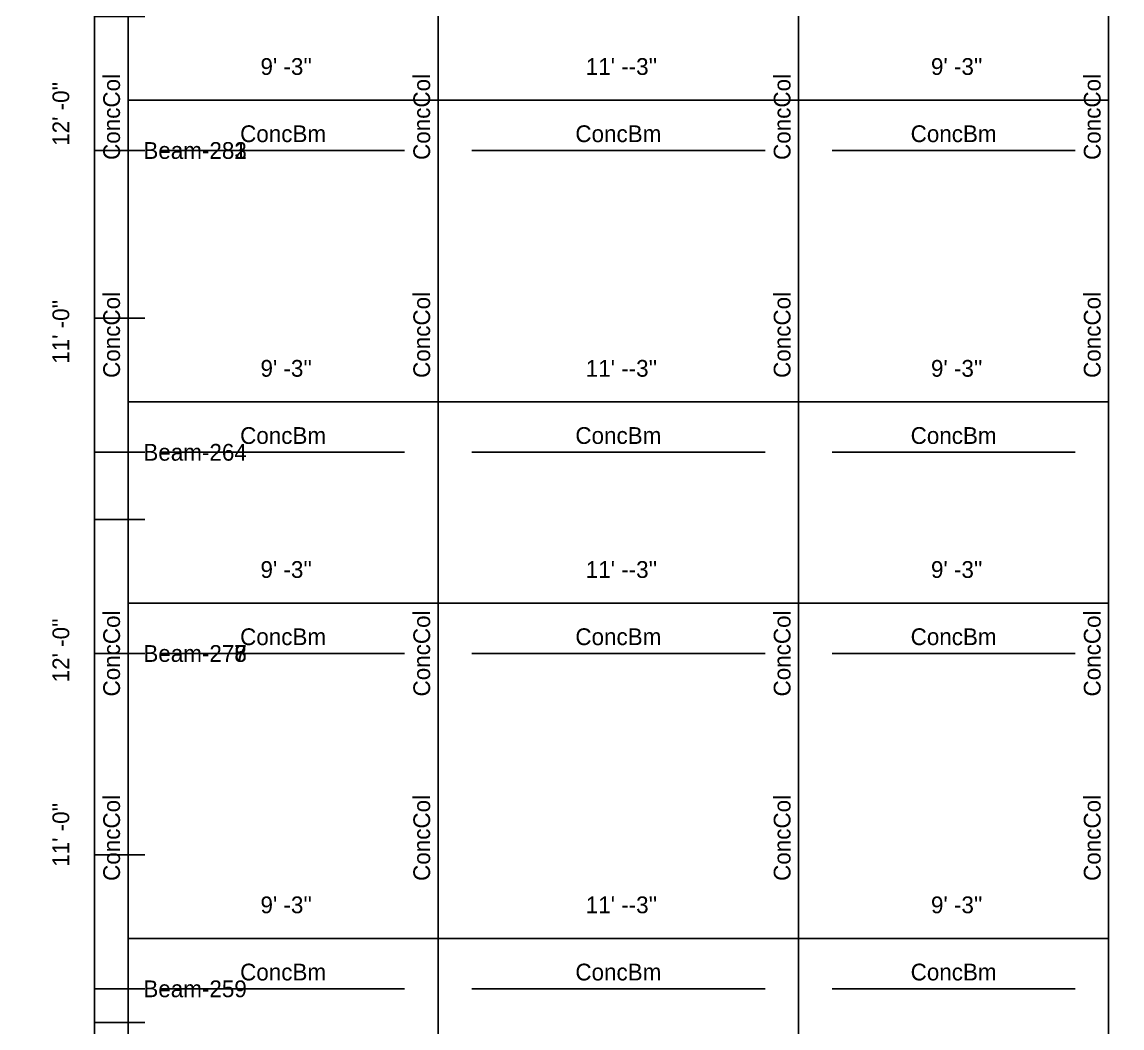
# Model space of a CAD drawing. Extents: x -38 to 2998, y -195 to 11529.
# Drawn here: x -38 to 355.8, y 9586 to 9946 of the extents above; entities that cross this region are included whole.
import ezdxf
from ezdxf.enums import TextEntityAlignment as Align

# ---------------------------------------------------------------- set-up
doc = ezdxf.new("R2010")
doc.units = 0
doc.header["$MEASUREMENT"] = 0
doc.layers.get('0').update_dxf_attribs({"linetype": 'CONTINUOUS'})
for name, color, linetype in [('CENTERLINES', 7, 'CONTINUOUS'), ('DIMENSIONS', 4, 'CONTINUOUS'), ('TEXT', 5, 'CONTINUOUS')]:
    doc.layers.add(name, color=color, linetype=linetype)
doc.dimstyles.get("Standard").update_dxf_attribs({"dimtxt": 0.18, "dimasz": 0.18, "dimexe": 0.18, "dimexo": 0.0625, "dimgap": 0.09, "dimtad": 0, "dimtih": 1, "dimtoh": 1, "dimdec": 4, "dimzin": 0, "dimtxsty": 'STANDARD', "dimcen": 0.09, "dimazin": 3, "dimtfac": 1, "dimtdec": 4, "dimtofl": 0, "dimtmove": 0, "dimatfit": 3, "dimtolj": 1, "dimtzin": 0})

# ---------------------------------------------------------------- blocks, each defined once
blk = doc.blocks.new('*D7997')
at = {"color": 1, "linetype": 'BYBLOCK'}
for points in [[(-8.29, 9596.29), (-7.23, 9595.23), (-16.77, 9604.77), (-15.71, 9603.71)], [(-8.29, 9452.29), (-7.23, 9451.23), (-16.77, 9460.77), (-15.71, 9459.71)]]:
    blk.add_solid(points, dxfattribs=at)
at = {"layer": 'DIMENSIONS', "color": 9, "linetype": 'BYBLOCK'}
for p, q in [((-12, 9600), (6, 9600)), ((-12, 9456), (6, 9456))]:
    blk.add_line(p, q, dxfattribs=at)
at = {"layer": 'DIMENSIONS', "color": 0, "linetype": 'BYBLOCK'}
blk.add_line((-12, 9456), (-12, 9600), dxfattribs=at)
at = {"layer": 'DIMENSIONS', "color": 0, "linetype": 'BYBLOCK', "insert": (-24, 9528), "char_height": 6, "attachment_point": 5, "rotation": 90}
blk.add_mtext("\\A1; 12' -0''", dxfattribs=at)
blk = doc.blocks.new('*D7998')
at = {"color": 1, "linetype": 'BYBLOCK'}
for points in [[(4.77, 9622.77), (3.71, 9621.71), (-3.71, 9614.29), (-4.77, 9613.23)], [(115.77, 9622.77), (114.71, 9621.71), (107.29, 9614.29), (106.23, 9613.23)]]:
    blk.add_solid(points, dxfattribs=at)
at = {"layer": 'DIMENSIONS', "color": 9, "linetype": 'BYBLOCK'}
for p, q in [((0, 9618), (0, 9636)), ((111, 9618), (111, 9636))]:
    blk.add_line(p, q, dxfattribs=at)
at = {"layer": 'DIMENSIONS', "color": 0, "linetype": 'BYBLOCK'}
blk.add_line((0, 9618), (111, 9618), dxfattribs=at)
at = {"layer": 'DIMENSIONS', "color": 0, "linetype": 'BYBLOCK', "insert": (55.5, 9630), "char_height": 6, "attachment_point": 5}
blk.add_mtext("\\A1; 9' -3''", dxfattribs=at)
blk = doc.blocks.new('*D7999')
at = {"color": 1, "linetype": 'BYBLOCK'}
for points in [[(115.77, 9622.77), (114.71, 9621.71), (107.29, 9614.29), (106.23, 9613.23)], [(244.77, 9622.77), (243.71, 9621.71), (236.29, 9614.29), (235.23, 9613.23)]]:
    blk.add_solid(points, dxfattribs=at)
at = {"layer": 'DIMENSIONS', "color": 9, "linetype": 'BYBLOCK'}
for p, q in [((111, 9618), (111, 9636)), ((240, 9618), (240, 9636))]:
    blk.add_line(p, q, dxfattribs=at)
at = {"layer": 'DIMENSIONS', "color": 0, "linetype": 'BYBLOCK'}
blk.add_line((111, 9618), (240, 9618), dxfattribs=at)
at = {"layer": 'DIMENSIONS', "color": 0, "linetype": 'BYBLOCK', "insert": (175.5, 9630), "char_height": 6, "attachment_point": 5}
blk.add_mtext("\\A1; 11' --3''", dxfattribs=at)
blk = doc.blocks.new('*D8000')
at = {"color": 1, "linetype": 'BYBLOCK'}
for points in [[(244.77, 9622.77), (243.71, 9621.71), (236.29, 9614.29), (235.23, 9613.23)], [(355.77, 9622.77), (354.71, 9621.71), (347.29, 9614.29), (346.23, 9613.23)]]:
    blk.add_solid(points, dxfattribs=at)
at = {"layer": 'DIMENSIONS', "color": 9, "linetype": 'BYBLOCK'}
for p, q in [((240, 9618), (240, 9636)), ((351, 9618), (351, 9636))]:
    blk.add_line(p, q, dxfattribs=at)
at = {"layer": 'DIMENSIONS', "color": 0, "linetype": 'BYBLOCK'}
blk.add_line((240, 9618), (351, 9618), dxfattribs=at)
at = {"layer": 'DIMENSIONS', "color": 0, "linetype": 'BYBLOCK', "insert": (295.5, 9630), "char_height": 6, "attachment_point": 5}
blk.add_mtext("\\A1; 9' -3''", dxfattribs=at)
blk = doc.blocks.new('*D8001')
at = {"color": 1, "linetype": 'BYBLOCK'}
for points in [[(-8.29, 9788.29), (-7.23, 9787.23), (-16.77, 9796.77), (-15.71, 9795.71)], [(-8.29, 9644.29), (-7.23, 9643.23), (-16.77, 9652.77), (-15.71, 9651.71)]]:
    blk.add_solid(points, dxfattribs=at)
at = {"layer": 'DIMENSIONS', "color": 9, "linetype": 'BYBLOCK'}
for p, q in [((-12, 9792), (6, 9792)), ((-12, 9648), (6, 9648))]:
    blk.add_line(p, q, dxfattribs=at)
at = {"layer": 'DIMENSIONS', "color": 0, "linetype": 'BYBLOCK'}
blk.add_line((-12, 9648), (-12, 9792), dxfattribs=at)
at = {"layer": 'DIMENSIONS', "color": 0, "linetype": 'BYBLOCK', "insert": (-24, 9720), "char_height": 6, "attachment_point": 5, "rotation": 90}
blk.add_mtext("\\A1; 12' -0''", dxfattribs=at)
blk = doc.blocks.new('*D8002')
at = {"color": 1, "linetype": 'BYBLOCK'}
for points in [[(4.77, 9814.77), (3.71, 9813.71), (-3.71, 9806.29), (-4.77, 9805.23)], [(115.77, 9814.77), (114.71, 9813.71), (107.29, 9806.29), (106.23, 9805.23)]]:
    blk.add_solid(points, dxfattribs=at)
at = {"layer": 'DIMENSIONS', "color": 9, "linetype": 'BYBLOCK'}
for p, q in [((0, 9810), (0, 9828)), ((111, 9810), (111, 9828))]:
    blk.add_line(p, q, dxfattribs=at)
at = {"layer": 'DIMENSIONS', "color": 0, "linetype": 'BYBLOCK'}
blk.add_line((0, 9810), (111, 9810), dxfattribs=at)
at = {"layer": 'DIMENSIONS', "color": 0, "linetype": 'BYBLOCK', "insert": (55.5, 9822), "char_height": 6, "attachment_point": 5}
blk.add_mtext("\\A1; 9' -3''", dxfattribs=at)
blk = doc.blocks.new('*D8003')
at = {"color": 1, "linetype": 'BYBLOCK'}
for points in [[(115.77, 9814.77), (114.71, 9813.71), (107.29, 9806.29), (106.23, 9805.23)], [(244.77, 9814.77), (243.71, 9813.71), (236.29, 9806.29), (235.23, 9805.23)]]:
    blk.add_solid(points, dxfattribs=at)
at = {"layer": 'DIMENSIONS', "color": 9, "linetype": 'BYBLOCK'}
for p, q in [((111, 9810), (111, 9828)), ((240, 9810), (240, 9828))]:
    blk.add_line(p, q, dxfattribs=at)
at = {"layer": 'DIMENSIONS', "color": 0, "linetype": 'BYBLOCK'}
blk.add_line((111, 9810), (240, 9810), dxfattribs=at)
at = {"layer": 'DIMENSIONS', "color": 0, "linetype": 'BYBLOCK', "insert": (175.5, 9822), "char_height": 6, "attachment_point": 5}
blk.add_mtext("\\A1; 11' --3''", dxfattribs=at)
blk = doc.blocks.new('*D8004')
at = {"color": 1, "linetype": 'BYBLOCK'}
for points in [[(244.77, 9814.77), (243.71, 9813.71), (236.29, 9806.29), (235.23, 9805.23)], [(355.77, 9814.77), (354.71, 9813.71), (347.29, 9806.29), (346.23, 9805.23)]]:
    blk.add_solid(points, dxfattribs=at)
at = {"layer": 'DIMENSIONS', "color": 9, "linetype": 'BYBLOCK'}
for p, q in [((240, 9810), (240, 9828)), ((351, 9810), (351, 9828))]:
    blk.add_line(p, q, dxfattribs=at)
at = {"layer": 'DIMENSIONS', "color": 0, "linetype": 'BYBLOCK'}
blk.add_line((240, 9810), (351, 9810), dxfattribs=at)
at = {"layer": 'DIMENSIONS', "color": 0, "linetype": 'BYBLOCK', "insert": (295.5, 9822), "char_height": 6, "attachment_point": 5}
blk.add_mtext("\\A1; 9' -3''", dxfattribs=at)
blk = doc.blocks.new('*D8005')
at = {"color": 1, "linetype": 'BYBLOCK'}
for points in [[(-8.29, 9980.29), (-7.23, 9979.23), (-16.77, 9988.77), (-15.71, 9987.71)], [(-8.29, 9836.29), (-7.23, 9835.23), (-16.77, 9844.77), (-15.71, 9843.71)]]:
    blk.add_solid(points, dxfattribs=at)
at = {"layer": 'DIMENSIONS', "color": 9, "linetype": 'BYBLOCK'}
for p, q in [((-12, 9984), (6, 9984)), ((-12, 9840), (6, 9840))]:
    blk.add_line(p, q, dxfattribs=at)
at = {"layer": 'DIMENSIONS', "color": 0, "linetype": 'BYBLOCK'}
blk.add_line((-12, 9840), (-12, 9984), dxfattribs=at)
at = {"layer": 'DIMENSIONS', "color": 0, "linetype": 'BYBLOCK', "insert": (-24, 9912), "char_height": 6, "attachment_point": 5, "rotation": 90}
blk.add_mtext("\\A1; 12' -0''", dxfattribs=at)
blk = doc.blocks.new('*D8483')
at = {"color": 1, "linetype": 'BYBLOCK'}
for points in [[(-8.29, 9716.29), (-7.23, 9715.23), (-16.77, 9724.77), (-15.71, 9723.71)], [(-8.29, 9584.29), (-7.23, 9583.23), (-16.77, 9592.77), (-15.71, 9591.71)]]:
    blk.add_solid(points, dxfattribs=at)
at = {"layer": 'DIMENSIONS', "color": 9, "linetype": 'BYBLOCK'}
for p, q in [((-12, 9720), (6, 9720)), ((-12, 9588), (6, 9588))]:
    blk.add_line(p, q, dxfattribs=at)
at = {"layer": 'DIMENSIONS', "color": 0, "linetype": 'BYBLOCK'}
blk.add_line((-12, 9588), (-12, 9720), dxfattribs=at)
at = {"layer": 'DIMENSIONS', "color": 0, "linetype": 'BYBLOCK', "insert": (-24, 9654), "char_height": 6, "attachment_point": 5, "rotation": 90}
blk.add_mtext("\\A1; 11' -0''", dxfattribs=at)
blk = doc.blocks.new('*D8484')
at = {"color": 1, "linetype": 'BYBLOCK'}
for points in [[(4.77, 9742.77), (3.71, 9741.71), (-3.71, 9734.29), (-4.77, 9733.23)], [(115.77, 9742.77), (114.71, 9741.71), (107.29, 9734.29), (106.23, 9733.23)]]:
    blk.add_solid(points, dxfattribs=at)
at = {"layer": 'DIMENSIONS', "color": 9, "linetype": 'BYBLOCK'}
for p, q in [((0, 9738), (0, 9756)), ((111, 9738), (111, 9756))]:
    blk.add_line(p, q, dxfattribs=at)
at = {"layer": 'DIMENSIONS', "color": 0, "linetype": 'BYBLOCK'}
blk.add_line((0, 9738), (111, 9738), dxfattribs=at)
at = {"layer": 'DIMENSIONS', "color": 0, "linetype": 'BYBLOCK', "insert": (55.5, 9750), "char_height": 6, "attachment_point": 5}
blk.add_mtext("\\A1; 9' -3''", dxfattribs=at)
blk = doc.blocks.new('*D8485')
at = {"color": 1, "linetype": 'BYBLOCK'}
for points in [[(115.77, 9742.77), (114.71, 9741.71), (107.29, 9734.29), (106.23, 9733.23)], [(244.77, 9742.77), (243.71, 9741.71), (236.29, 9734.29), (235.23, 9733.23)]]:
    blk.add_solid(points, dxfattribs=at)
at = {"layer": 'DIMENSIONS', "color": 9, "linetype": 'BYBLOCK'}
for p, q in [((111, 9738), (111, 9756)), ((240, 9738), (240, 9756))]:
    blk.add_line(p, q, dxfattribs=at)
at = {"layer": 'DIMENSIONS', "color": 0, "linetype": 'BYBLOCK'}
blk.add_line((111, 9738), (240, 9738), dxfattribs=at)
at = {"layer": 'DIMENSIONS', "color": 0, "linetype": 'BYBLOCK', "insert": (175.5, 9750), "char_height": 6, "attachment_point": 5}
blk.add_mtext("\\A1; 11' --3''", dxfattribs=at)
blk = doc.blocks.new('*D8486')
at = {"color": 1, "linetype": 'BYBLOCK'}
for points in [[(244.77, 9742.77), (243.71, 9741.71), (236.29, 9734.29), (235.23, 9733.23)], [(355.77, 9742.77), (354.71, 9741.71), (347.29, 9734.29), (346.23, 9733.23)]]:
    blk.add_solid(points, dxfattribs=at)
at = {"layer": 'DIMENSIONS', "color": 9, "linetype": 'BYBLOCK'}
for p, q in [((240, 9738), (240, 9756)), ((351, 9738), (351, 9756))]:
    blk.add_line(p, q, dxfattribs=at)
at = {"layer": 'DIMENSIONS', "color": 0, "linetype": 'BYBLOCK'}
blk.add_line((240, 9738), (351, 9738), dxfattribs=at)
at = {"layer": 'DIMENSIONS', "color": 0, "linetype": 'BYBLOCK', "insert": (295.5, 9750), "char_height": 6, "attachment_point": 5}
blk.add_mtext("\\A1; 9' -3''", dxfattribs=at)
blk = doc.blocks.new('*D8487')
at = {"color": 1, "linetype": 'BYBLOCK'}
for points in [[(-8.29, 9896.29), (-7.23, 9895.23), (-16.77, 9904.77), (-15.71, 9903.71)], [(-8.29, 9764.29), (-7.23, 9763.23), (-16.77, 9772.77), (-15.71, 9771.71)]]:
    blk.add_solid(points, dxfattribs=at)
at = {"layer": 'DIMENSIONS', "color": 9, "linetype": 'BYBLOCK'}
for p, q in [((-12, 9900), (6, 9900)), ((-12, 9768), (6, 9768))]:
    blk.add_line(p, q, dxfattribs=at)
at = {"layer": 'DIMENSIONS', "color": 0, "linetype": 'BYBLOCK'}
blk.add_line((-12, 9768), (-12, 9900), dxfattribs=at)
at = {"layer": 'DIMENSIONS', "color": 0, "linetype": 'BYBLOCK', "insert": (-24, 9834), "char_height": 6, "attachment_point": 5, "rotation": 90}
blk.add_mtext("\\A1; 11' -0''", dxfattribs=at)
blk = doc.blocks.new('*D8488')
at = {"color": 1, "linetype": 'BYBLOCK'}
for points in [[(4.77, 9922.77), (3.71, 9921.71), (-3.71, 9914.29), (-4.77, 9913.23)], [(115.77, 9922.77), (114.71, 9921.71), (107.29, 9914.29), (106.23, 9913.23)]]:
    blk.add_solid(points, dxfattribs=at)
at = {"layer": 'DIMENSIONS', "color": 9, "linetype": 'BYBLOCK'}
for p, q in [((0, 9918), (0, 9936)), ((111, 9918), (111, 9936))]:
    blk.add_line(p, q, dxfattribs=at)
at = {"layer": 'DIMENSIONS', "color": 0, "linetype": 'BYBLOCK'}
blk.add_line((0, 9918), (111, 9918), dxfattribs=at)
at = {"layer": 'DIMENSIONS', "color": 0, "linetype": 'BYBLOCK', "insert": (55.5, 9930), "char_height": 6, "attachment_point": 5}
blk.add_mtext("\\A1; 9' -3''", dxfattribs=at)
blk = doc.blocks.new('*D8489')
at = {"color": 1, "linetype": 'BYBLOCK'}
for points in [[(115.77, 9922.77), (114.71, 9921.71), (107.29, 9914.29), (106.23, 9913.23)], [(244.77, 9922.77), (243.71, 9921.71), (236.29, 9914.29), (235.23, 9913.23)]]:
    blk.add_solid(points, dxfattribs=at)
at = {"layer": 'DIMENSIONS', "color": 9, "linetype": 'BYBLOCK'}
for p, q in [((111, 9918), (111, 9936)), ((240, 9918), (240, 9936))]:
    blk.add_line(p, q, dxfattribs=at)
at = {"layer": 'DIMENSIONS', "color": 0, "linetype": 'BYBLOCK'}
blk.add_line((111, 9918), (240, 9918), dxfattribs=at)
at = {"layer": 'DIMENSIONS', "color": 0, "linetype": 'BYBLOCK', "insert": (175.5, 9930), "char_height": 6, "attachment_point": 5}
blk.add_mtext("\\A1; 11' --3''", dxfattribs=at)
blk = doc.blocks.new('*D8490')
at = {"color": 1, "linetype": 'BYBLOCK'}
for points in [[(244.77, 9922.77), (243.71, 9921.71), (236.29, 9914.29), (235.23, 9913.23)], [(355.77, 9922.77), (354.71, 9921.71), (347.29, 9914.29), (346.23, 9913.23)]]:
    blk.add_solid(points, dxfattribs=at)
at = {"layer": 'DIMENSIONS', "color": 9, "linetype": 'BYBLOCK'}
for p, q in [((240, 9918), (240, 9936)), ((351, 9918), (351, 9936))]:
    blk.add_line(p, q, dxfattribs=at)
at = {"layer": 'DIMENSIONS', "color": 0, "linetype": 'BYBLOCK'}
blk.add_line((240, 9918), (351, 9918), dxfattribs=at)
at = {"layer": 'DIMENSIONS', "color": 0, "linetype": 'BYBLOCK', "insert": (295.5, 9930), "char_height": 6, "attachment_point": 5}
blk.add_mtext("\\A1; 9' -3''", dxfattribs=at)
blk = doc.blocks.new('*D8491')
at = {"color": 1, "linetype": 'BYBLOCK'}
for points in [[(-8.29, 10076.29), (-7.23, 10075.23), (-16.77, 10084.77), (-15.71, 10083.71)], [(-8.29, 9944.29), (-7.23, 9943.23), (-16.77, 9952.77), (-15.71, 9951.71)]]:
    blk.add_solid(points, dxfattribs=at)
at = {"layer": 'DIMENSIONS', "color": 9, "linetype": 'BYBLOCK'}
for p, q in [((-12, 10080), (6, 10080)), ((-12, 9948), (6, 9948))]:
    blk.add_line(p, q, dxfattribs=at)
at = {"layer": 'DIMENSIONS', "color": 0, "linetype": 'BYBLOCK'}
blk.add_line((-12, 9948), (-12, 10080), dxfattribs=at)
at = {"layer": 'DIMENSIONS', "color": 0, "linetype": 'BYBLOCK', "insert": (-24, 10014), "char_height": 6, "attachment_point": 5, "rotation": 90}
blk.add_mtext("\\A1; 11' -0''", dxfattribs=at)
blk = doc.blocks.new('*D8953')
at = {"color": 1, "linetype": 'BYBLOCK'}
for points in [[(-8.29, 9716.29), (-7.23, 9715.23), (-16.77, 9724.77), (-15.71, 9723.71)], [(-8.29, 9584.29), (-7.23, 9583.23), (-16.77, 9592.77), (-15.71, 9591.71)]]:
    blk.add_solid(points, dxfattribs=at)
at = {"layer": 'DIMENSIONS', "color": 9, "linetype": 'BYBLOCK'}
for p, q in [((-12, 9720), (6, 9720)), ((-12, 9588), (6, 9588))]:
    blk.add_line(p, q, dxfattribs=at)
at = {"layer": 'DIMENSIONS', "color": 0, "linetype": 'BYBLOCK'}
blk.add_line((-12, 9588), (-12, 9720), dxfattribs=at)
at = {"layer": 'DIMENSIONS', "color": 0, "linetype": 'BYBLOCK', "insert": (-24, 9654), "char_height": 6, "attachment_point": 5, "rotation": 90}
blk.add_mtext("\\A1; 11' -0''", dxfattribs=at)
blk = doc.blocks.new('*D8954')
at = {"color": 1, "linetype": 'BYBLOCK'}
for points in [[(4.77, 9742.77), (3.71, 9741.71), (-3.71, 9734.29), (-4.77, 9733.23)], [(115.77, 9742.77), (114.71, 9741.71), (107.29, 9734.29), (106.23, 9733.23)]]:
    blk.add_solid(points, dxfattribs=at)
at = {"layer": 'DIMENSIONS', "color": 9, "linetype": 'BYBLOCK'}
for p, q in [((0, 9738), (0, 9756)), ((111, 9738), (111, 9756))]:
    blk.add_line(p, q, dxfattribs=at)
at = {"layer": 'DIMENSIONS', "color": 0, "linetype": 'BYBLOCK'}
blk.add_line((0, 9738), (111, 9738), dxfattribs=at)
at = {"layer": 'DIMENSIONS', "color": 0, "linetype": 'BYBLOCK', "insert": (55.5, 9750), "char_height": 6, "attachment_point": 5}
blk.add_mtext("\\A1; 9' -3''", dxfattribs=at)
blk = doc.blocks.new('*D8955')
at = {"color": 1, "linetype": 'BYBLOCK'}
for points in [[(115.77, 9742.77), (114.71, 9741.71), (107.29, 9734.29), (106.23, 9733.23)], [(244.77, 9742.77), (243.71, 9741.71), (236.29, 9734.29), (235.23, 9733.23)]]:
    blk.add_solid(points, dxfattribs=at)
at = {"layer": 'DIMENSIONS', "color": 9, "linetype": 'BYBLOCK'}
for p, q in [((111, 9738), (111, 9756)), ((240, 9738), (240, 9756))]:
    blk.add_line(p, q, dxfattribs=at)
at = {"layer": 'DIMENSIONS', "color": 0, "linetype": 'BYBLOCK'}
blk.add_line((111, 9738), (240, 9738), dxfattribs=at)
at = {"layer": 'DIMENSIONS', "color": 0, "linetype": 'BYBLOCK', "insert": (175.5, 9750), "char_height": 6, "attachment_point": 5}
blk.add_mtext("\\A1; 11' --3''", dxfattribs=at)
blk = doc.blocks.new('*D8956')
at = {"color": 1, "linetype": 'BYBLOCK'}
for points in [[(244.77, 9742.77), (243.71, 9741.71), (236.29, 9734.29), (235.23, 9733.23)], [(355.77, 9742.77), (354.71, 9741.71), (347.29, 9734.29), (346.23, 9733.23)]]:
    blk.add_solid(points, dxfattribs=at)
at = {"layer": 'DIMENSIONS', "color": 9, "linetype": 'BYBLOCK'}
for p, q in [((240, 9738), (240, 9756)), ((351, 9738), (351, 9756))]:
    blk.add_line(p, q, dxfattribs=at)
at = {"layer": 'DIMENSIONS', "color": 0, "linetype": 'BYBLOCK'}
blk.add_line((240, 9738), (351, 9738), dxfattribs=at)
at = {"layer": 'DIMENSIONS', "color": 0, "linetype": 'BYBLOCK', "insert": (295.5, 9750), "char_height": 6, "attachment_point": 5}
blk.add_mtext("\\A1; 9' -3''", dxfattribs=at)
blk = doc.blocks.new('*D8957')
at = {"color": 1, "linetype": 'BYBLOCK'}
for points in [[(-8.29, 9896.29), (-7.23, 9895.23), (-16.77, 9904.77), (-15.71, 9903.71)], [(-8.29, 9764.29), (-7.23, 9763.23), (-16.77, 9772.77), (-15.71, 9771.71)]]:
    blk.add_solid(points, dxfattribs=at)
at = {"layer": 'DIMENSIONS', "color": 9, "linetype": 'BYBLOCK'}
for p, q in [((-12, 9900), (6, 9900)), ((-12, 9768), (6, 9768))]:
    blk.add_line(p, q, dxfattribs=at)
at = {"layer": 'DIMENSIONS', "color": 0, "linetype": 'BYBLOCK'}
blk.add_line((-12, 9768), (-12, 9900), dxfattribs=at)
at = {"layer": 'DIMENSIONS', "color": 0, "linetype": 'BYBLOCK', "insert": (-24, 9834), "char_height": 6, "attachment_point": 5, "rotation": 90}
blk.add_mtext("\\A1; 11' -0''", dxfattribs=at)
blk = doc.blocks.new('*D8958')
at = {"color": 1, "linetype": 'BYBLOCK'}
for points in [[(4.77, 9922.77), (3.71, 9921.71), (-3.71, 9914.29), (-4.77, 9913.23)], [(115.77, 9922.77), (114.71, 9921.71), (107.29, 9914.29), (106.23, 9913.23)]]:
    blk.add_solid(points, dxfattribs=at)
at = {"layer": 'DIMENSIONS', "color": 9, "linetype": 'BYBLOCK'}
for p, q in [((0, 9918), (0, 9936)), ((111, 9918), (111, 9936))]:
    blk.add_line(p, q, dxfattribs=at)
at = {"layer": 'DIMENSIONS', "color": 0, "linetype": 'BYBLOCK'}
blk.add_line((0, 9918), (111, 9918), dxfattribs=at)
at = {"layer": 'DIMENSIONS', "color": 0, "linetype": 'BYBLOCK', "insert": (55.5, 9930), "char_height": 6, "attachment_point": 5}
blk.add_mtext("\\A1; 9' -3''", dxfattribs=at)
blk = doc.blocks.new('*D8959')
at = {"color": 1, "linetype": 'BYBLOCK'}
for points in [[(115.77, 9922.77), (114.71, 9921.71), (107.29, 9914.29), (106.23, 9913.23)], [(244.77, 9922.77), (243.71, 9921.71), (236.29, 9914.29), (235.23, 9913.23)]]:
    blk.add_solid(points, dxfattribs=at)
at = {"layer": 'DIMENSIONS', "color": 9, "linetype": 'BYBLOCK'}
for p, q in [((111, 9918), (111, 9936)), ((240, 9918), (240, 9936))]:
    blk.add_line(p, q, dxfattribs=at)
at = {"layer": 'DIMENSIONS', "color": 0, "linetype": 'BYBLOCK'}
blk.add_line((111, 9918), (240, 9918), dxfattribs=at)
at = {"layer": 'DIMENSIONS', "color": 0, "linetype": 'BYBLOCK', "insert": (175.5, 9930), "char_height": 6, "attachment_point": 5}
blk.add_mtext("\\A1; 11' --3''", dxfattribs=at)
blk = doc.blocks.new('*D8960')
at = {"color": 1, "linetype": 'BYBLOCK'}
for points in [[(244.77, 9922.77), (243.71, 9921.71), (236.29, 9914.29), (235.23, 9913.23)], [(355.77, 9922.77), (354.71, 9921.71), (347.29, 9914.29), (346.23, 9913.23)]]:
    blk.add_solid(points, dxfattribs=at)
at = {"layer": 'DIMENSIONS', "color": 9, "linetype": 'BYBLOCK'}
for p, q in [((240, 9918), (240, 9936)), ((351, 9918), (351, 9936))]:
    blk.add_line(p, q, dxfattribs=at)
at = {"layer": 'DIMENSIONS', "color": 0, "linetype": 'BYBLOCK'}
blk.add_line((240, 9918), (351, 9918), dxfattribs=at)
at = {"layer": 'DIMENSIONS', "color": 0, "linetype": 'BYBLOCK', "insert": (295.5, 9930), "char_height": 6, "attachment_point": 5}
blk.add_mtext("\\A1; 9' -3''", dxfattribs=at)
blk = doc.blocks.new('*D8961')
at = {"color": 1, "linetype": 'BYBLOCK'}
for points in [[(-8.29, 10076.29), (-7.23, 10075.23), (-16.77, 10084.77), (-15.71, 10083.71)], [(-8.29, 9944.29), (-7.23, 9943.23), (-16.77, 9952.77), (-15.71, 9951.71)]]:
    blk.add_solid(points, dxfattribs=at)
at = {"layer": 'DIMENSIONS', "color": 9, "linetype": 'BYBLOCK'}
for p, q in [((-12, 10080), (6, 10080)), ((-12, 9948), (6, 9948))]:
    blk.add_line(p, q, dxfattribs=at)
at = {"layer": 'DIMENSIONS', "color": 0, "linetype": 'BYBLOCK'}
blk.add_line((-12, 9948), (-12, 10080), dxfattribs=at)
at = {"layer": 'DIMENSIONS', "color": 0, "linetype": 'BYBLOCK', "insert": (-24, 10014), "char_height": 6, "attachment_point": 5, "rotation": 90}
blk.add_mtext("\\A1; 11' -0''", dxfattribs=at)
blk = doc.blocks.new('*D9423')
at = {"color": 1, "linetype": 'BYBLOCK'}
for points in [[(-8.29, 9716.29), (-7.23, 9715.23), (-16.77, 9724.77), (-15.71, 9723.71)], [(-8.29, 9584.29), (-7.23, 9583.23), (-16.77, 9592.77), (-15.71, 9591.71)]]:
    blk.add_solid(points, dxfattribs=at)
at = {"layer": 'DIMENSIONS', "color": 9, "linetype": 'BYBLOCK'}
for p, q in [((-12, 9720), (6, 9720)), ((-12, 9588), (6, 9588))]:
    blk.add_line(p, q, dxfattribs=at)
at = {"layer": 'DIMENSIONS', "color": 0, "linetype": 'BYBLOCK'}
blk.add_line((-12, 9588), (-12, 9720), dxfattribs=at)
at = {"layer": 'DIMENSIONS', "color": 0, "linetype": 'BYBLOCK', "insert": (-24, 9654), "char_height": 6, "attachment_point": 5, "rotation": 90}
blk.add_mtext("\\A1; 11' -0''", dxfattribs=at)
blk = doc.blocks.new('*D9424')
at = {"color": 1, "linetype": 'BYBLOCK'}
for points in [[(4.77, 9742.77), (3.71, 9741.71), (-3.71, 9734.29), (-4.77, 9733.23)], [(115.77, 9742.77), (114.71, 9741.71), (107.29, 9734.29), (106.23, 9733.23)]]:
    blk.add_solid(points, dxfattribs=at)
at = {"layer": 'DIMENSIONS', "color": 9, "linetype": 'BYBLOCK'}
for p, q in [((0, 9738), (0, 9756)), ((111, 9738), (111, 9756))]:
    blk.add_line(p, q, dxfattribs=at)
at = {"layer": 'DIMENSIONS', "color": 0, "linetype": 'BYBLOCK'}
blk.add_line((0, 9738), (111, 9738), dxfattribs=at)
at = {"layer": 'DIMENSIONS', "color": 0, "linetype": 'BYBLOCK', "insert": (55.5, 9750), "char_height": 6, "attachment_point": 5}
blk.add_mtext("\\A1; 9' -3''", dxfattribs=at)
blk = doc.blocks.new('*D9425')
at = {"color": 1, "linetype": 'BYBLOCK'}
for points in [[(115.77, 9742.77), (114.71, 9741.71), (107.29, 9734.29), (106.23, 9733.23)], [(244.77, 9742.77), (243.71, 9741.71), (236.29, 9734.29), (235.23, 9733.23)]]:
    blk.add_solid(points, dxfattribs=at)
at = {"layer": 'DIMENSIONS', "color": 9, "linetype": 'BYBLOCK'}
for p, q in [((111, 9738), (111, 9756)), ((240, 9738), (240, 9756))]:
    blk.add_line(p, q, dxfattribs=at)
at = {"layer": 'DIMENSIONS', "color": 0, "linetype": 'BYBLOCK'}
blk.add_line((111, 9738), (240, 9738), dxfattribs=at)
at = {"layer": 'DIMENSIONS', "color": 0, "linetype": 'BYBLOCK', "insert": (175.5, 9750), "char_height": 6, "attachment_point": 5}
blk.add_mtext("\\A1; 11' --3''", dxfattribs=at)
blk = doc.blocks.new('*D9426')
at = {"color": 1, "linetype": 'BYBLOCK'}
for points in [[(244.77, 9742.77), (243.71, 9741.71), (236.29, 9734.29), (235.23, 9733.23)], [(355.77, 9742.77), (354.71, 9741.71), (347.29, 9734.29), (346.23, 9733.23)]]:
    blk.add_solid(points, dxfattribs=at)
at = {"layer": 'DIMENSIONS', "color": 9, "linetype": 'BYBLOCK'}
for p, q in [((240, 9738), (240, 9756)), ((351, 9738), (351, 9756))]:
    blk.add_line(p, q, dxfattribs=at)
at = {"layer": 'DIMENSIONS', "color": 0, "linetype": 'BYBLOCK'}
blk.add_line((240, 9738), (351, 9738), dxfattribs=at)
at = {"layer": 'DIMENSIONS', "color": 0, "linetype": 'BYBLOCK', "insert": (295.5, 9750), "char_height": 6, "attachment_point": 5}
blk.add_mtext("\\A1; 9' -3''", dxfattribs=at)
blk = doc.blocks.new('*D9427')
at = {"color": 1, "linetype": 'BYBLOCK'}
for points in [[(-8.29, 9896.29), (-7.23, 9895.23), (-16.77, 9904.77), (-15.71, 9903.71)], [(-8.29, 9764.29), (-7.23, 9763.23), (-16.77, 9772.77), (-15.71, 9771.71)]]:
    blk.add_solid(points, dxfattribs=at)
at = {"layer": 'DIMENSIONS', "color": 9, "linetype": 'BYBLOCK'}
for p, q in [((-12, 9900), (6, 9900)), ((-12, 9768), (6, 9768))]:
    blk.add_line(p, q, dxfattribs=at)
at = {"layer": 'DIMENSIONS', "color": 0, "linetype": 'BYBLOCK'}
blk.add_line((-12, 9768), (-12, 9900), dxfattribs=at)
at = {"layer": 'DIMENSIONS', "color": 0, "linetype": 'BYBLOCK', "insert": (-24, 9834), "char_height": 6, "attachment_point": 5, "rotation": 90}
blk.add_mtext("\\A1; 11' -0''", dxfattribs=at)
blk = doc.blocks.new('*D9428')
at = {"color": 1, "linetype": 'BYBLOCK'}
for points in [[(4.77, 9922.77), (3.71, 9921.71), (-3.71, 9914.29), (-4.77, 9913.23)], [(115.77, 9922.77), (114.71, 9921.71), (107.29, 9914.29), (106.23, 9913.23)]]:
    blk.add_solid(points, dxfattribs=at)
at = {"layer": 'DIMENSIONS', "color": 9, "linetype": 'BYBLOCK'}
for p, q in [((0, 9918), (0, 9936)), ((111, 9918), (111, 9936))]:
    blk.add_line(p, q, dxfattribs=at)
at = {"layer": 'DIMENSIONS', "color": 0, "linetype": 'BYBLOCK'}
blk.add_line((0, 9918), (111, 9918), dxfattribs=at)
at = {"layer": 'DIMENSIONS', "color": 0, "linetype": 'BYBLOCK', "insert": (55.5, 9930), "char_height": 6, "attachment_point": 5}
blk.add_mtext("\\A1; 9' -3''", dxfattribs=at)
blk = doc.blocks.new('*D9429')
at = {"color": 1, "linetype": 'BYBLOCK'}
for points in [[(115.77, 9922.77), (114.71, 9921.71), (107.29, 9914.29), (106.23, 9913.23)], [(244.77, 9922.77), (243.71, 9921.71), (236.29, 9914.29), (235.23, 9913.23)]]:
    blk.add_solid(points, dxfattribs=at)
at = {"layer": 'DIMENSIONS', "color": 9, "linetype": 'BYBLOCK'}
for p, q in [((111, 9918), (111, 9936)), ((240, 9918), (240, 9936))]:
    blk.add_line(p, q, dxfattribs=at)
at = {"layer": 'DIMENSIONS', "color": 0, "linetype": 'BYBLOCK'}
blk.add_line((111, 9918), (240, 9918), dxfattribs=at)
at = {"layer": 'DIMENSIONS', "color": 0, "linetype": 'BYBLOCK', "insert": (175.5, 9930), "char_height": 6, "attachment_point": 5}
blk.add_mtext("\\A1; 11' --3''", dxfattribs=at)
blk = doc.blocks.new('*D9430')
at = {"color": 1, "linetype": 'BYBLOCK'}
for points in [[(244.77, 9922.77), (243.71, 9921.71), (236.29, 9914.29), (235.23, 9913.23)], [(355.77, 9922.77), (354.71, 9921.71), (347.29, 9914.29), (346.23, 9913.23)]]:
    blk.add_solid(points, dxfattribs=at)
at = {"layer": 'DIMENSIONS', "color": 9, "linetype": 'BYBLOCK'}
for p, q in [((240, 9918), (240, 9936)), ((351, 9918), (351, 9936))]:
    blk.add_line(p, q, dxfattribs=at)
at = {"layer": 'DIMENSIONS', "color": 0, "linetype": 'BYBLOCK'}
blk.add_line((240, 9918), (351, 9918), dxfattribs=at)
at = {"layer": 'DIMENSIONS', "color": 0, "linetype": 'BYBLOCK', "insert": (295.5, 9930), "char_height": 6, "attachment_point": 5}
blk.add_mtext("\\A1; 9' -3''", dxfattribs=at)
blk = doc.blocks.new('*D9431')
at = {"color": 1, "linetype": 'BYBLOCK'}
for points in [[(-8.29, 10076.29), (-7.23, 10075.23), (-16.77, 10084.77), (-15.71, 10083.71)], [(-8.29, 9944.29), (-7.23, 9943.23), (-16.77, 9952.77), (-15.71, 9951.71)]]:
    blk.add_solid(points, dxfattribs=at)
at = {"layer": 'DIMENSIONS', "color": 9, "linetype": 'BYBLOCK'}
for p, q in [((-12, 10080), (6, 10080)), ((-12, 9948), (6, 9948))]:
    blk.add_line(p, q, dxfattribs=at)
at = {"layer": 'DIMENSIONS', "color": 0, "linetype": 'BYBLOCK'}
blk.add_line((-12, 9948), (-12, 10080), dxfattribs=at)
at = {"layer": 'DIMENSIONS', "color": 0, "linetype": 'BYBLOCK', "insert": (-24, 10014), "char_height": 6, "attachment_point": 5, "rotation": 90}
blk.add_mtext("\\A1; 11' -0''", dxfattribs=at)

msp = doc.modelspace()

# ---------------------------------------------------------------- linework, layer by layer
at = {"layer": 'CENTERLINES', "color": 0, "linetype": 'CONTINUOUS'}
for p, q in [((0, 9840), (0, 9984)), ((111, 9840), (111, 9984)), ((240, 9840), (240, 9984)), ((351, 9840), (351, 9984)), ((0, 9768), (0, 9900)), ((0, 9768), (0, 9900)), ((0, 9768), (0, 9900)), ((12, 9900), (99, 9900)), ((12, 9900), (99, 9900)), ((12, 9900), (99, 9900)), ((111, 9768), (111, 9900)), ((111, 9768), (111, 9900)), ((111, 9768), (111, 9900)), ((123, 9900), (228, 9900)), ((123, 9900), (228, 9900)), ((123, 9900), (228, 9900)), ((240, 9768), (240, 9900)), ((240, 9768), (240, 9900)), ((240, 9768), (240, 9900)), ((252, 9900), (339, 9900)), ((252, 9900), (339, 9900)), ((252, 9900), (339, 9900)), ((351, 9768), (351, 9900)), ((351, 9768), (351, 9900)), ((351, 9768), (351, 9900)), ((0, 9648), (0, 9792)), ((12, 9792), (99, 9792)), ((111, 9648), (111, 9792)), ((123, 9792), (228, 9792)), ((240, 9648), (240, 9792)), ((252, 9792), (339, 9792)), ((351, 9648), (351, 9792)), ((0, 9588), (0, 9720)), ((0, 9588), (0, 9720)), ((0, 9588), (0, 9720)), ((12, 9720), (99, 9720)), ((12, 9720), (99, 9720)), ((12, 9720), (99, 9720)), ((111, 9588), (111, 9720)), ((111, 9588), (111, 9720)), ((111, 9588), (111, 9720)), ((123, 9720), (228, 9720)), ((123, 9720), (228, 9720)), ((123, 9720), (228, 9720)), ((240, 9588), (240, 9720)), ((240, 9588), (240, 9720)), ((240, 9588), (240, 9720)), ((252, 9720), (339, 9720)), ((252, 9720), (339, 9720)), ((252, 9720), (339, 9720)), ((351, 9588), (351, 9720)), ((351, 9588), (351, 9720)), ((351, 9588), (351, 9720)), ((0, 9456), (0, 9600)), ((12, 9600), (99, 9600)), ((111, 9456), (111, 9600)), ((123, 9600), (228, 9600)), ((240, 9456), (240, 9600)), ((252, 9600), (339, 9600)), ((351, 9456), (351, 9600))]:
    msp.add_line(p, q, dxfattribs=at)

# ---------------------------------------------------------------- texts
at = {"layer": 'TEXT', "color": 0}
for p in [(-6, 9912), (105, 9912), (234, 9912), (345, 9912), (-6, 9834), (-6, 9834), (-6, 9834), (105, 9834), (105, 9834), (105, 9834), (234, 9834), (234, 9834), (234, 9834), (345, 9834), (345, 9834), (345, 9834), (-6, 9720), (105, 9720), (234, 9720), (345, 9720), (-6, 9654), (-6, 9654), (-6, 9654), (105, 9654), (105, 9654), (105, 9654), (234, 9654), (234, 9654), (234, 9654), (345, 9654), (345, 9654), (345, 9654)]:
    msp.add_text('ConcCol', height=6, rotation=90, dxfattribs=at).set_placement(p, align=Align.MIDDLE)
for s, p in [('ConcBm', (55.5, 9906)), ('ConcBm', (55.5, 9906)), ('ConcBm', (55.5, 9906)), ('ConcBm', (175.5, 9906)), ('ConcBm', (175.5, 9906)), ('ConcBm', (175.5, 9906)), ('ConcBm', (295.5, 9906)), ('ConcBm', (295.5, 9906)), ('ConcBm', (295.5, 9906)), ('Beam-283', (24, 9900)), ('Beam-282', (24, 9900)), ('Beam-281', (24, 9900)), ('ConcBm', (55.5, 9798)), ('ConcBm', (175.5, 9798)), ('ConcBm', (295.5, 9798)), ('Beam-264', (24, 9792)), ('ConcBm', (55.5, 9726)), ('ConcBm', (55.5, 9726)), ('ConcBm', (55.5, 9726)), ('ConcBm', (175.5, 9726)), ('ConcBm', (175.5, 9726)), ('ConcBm', (175.5, 9726)), ('ConcBm', (295.5, 9726)), ('ConcBm', (295.5, 9726)), ('ConcBm', (295.5, 9726)), ('Beam-278', (24, 9720)), ('Beam-277', (24, 9720)), ('Beam-276', (24, 9720)), ('ConcBm', (55.5, 9606)), ('ConcBm', (175.5, 9606)), ('ConcBm', (295.5, 9606)), ('Beam-259', (24, 9600))]:
    msp.add_text(s, height=6, dxfattribs=at).set_placement(p, align=Align.MIDDLE)

# ---------------------------------------------------------------- dimensions: what is measured, and where the dimension line sits
at = {"layer": 'DIMENSIONS'}
for base, p1, p2, picture, middle in [((-12, 10080), (-24, 9948), (-24, 10080), '*D8491', (-24, 10014)), ((-12, 10080), (-24, 9948), (-24, 10080), '*D8961', (-24, 10014)), ((-12, 10080), (-24, 9948), (-24, 10080), '*D9431', (-24, 10014)), ((-12, 9984), (-24, 9840), (-24, 9984), '*D8005', (-24, 9912)), ((111, 9918), (0, 9906), (111, 9906), '*D8488', (55.5, 9906)), ((111, 9918), (0, 9906), (111, 9906), '*D8958', (55.5, 9906)), ((111, 9918), (0, 9906), (111, 9906), '*D9428', (55.5, 9906)), ((240, 9918), (111, 9906), (240, 9906), '*D8489', (175.5, 9906)), ((240, 9918), (111, 9906), (240, 9906), '*D8959', (175.5, 9906)), ((240, 9918), (111, 9906), (240, 9906), '*D9429', (175.5, 9906)), ((351, 9918), (240, 9906), (351, 9906), '*D8490', (295.5, 9906)), ((351, 9918), (240, 9906), (351, 9906), '*D8960', (295.5, 9906)), ((351, 9918), (240, 9906), (351, 9906), '*D9430', (295.5, 9906)), ((-12, 9900), (-24, 9768), (-24, 9900), '*D8487', (-24, 9834)), ((-12, 9900), (-24, 9768), (-24, 9900), '*D8957', (-24, 9834)), ((-12, 9900), (-24, 9768), (-24, 9900), '*D9427', (-24, 9834)), ((111, 9810), (0, 9798), (111, 9798), '*D8002', (55.5, 9798)), ((240, 9810), (111, 9798), (240, 9798), '*D8003', (175.5, 9798)), ((351, 9810), (240, 9798), (351, 9798), '*D8004', (295.5, 9798)), ((-12, 9792), (-24, 9648), (-24, 9792), '*D8001', (-24, 9720)), ((111, 9738), (0, 9726), (111, 9726), '*D8484', (55.5, 9726)), ((111, 9738), (0, 9726), (111, 9726), '*D8954', (55.5, 9726)), ((111, 9738), (0, 9726), (111, 9726), '*D9424', (55.5, 9726)), ((240, 9738), (111, 9726), (240, 9726), '*D8485', (175.5, 9726)), ((240, 9738), (111, 9726), (240, 9726), '*D8955', (175.5, 9726)), ((240, 9738), (111, 9726), (240, 9726), '*D9425', (175.5, 9726)), ((351, 9738), (240, 9726), (351, 9726), '*D8486', (295.5, 9726)), ((351, 9738), (240, 9726), (351, 9726), '*D8956', (295.5, 9726)), ((351, 9738), (240, 9726), (351, 9726), '*D9426', (295.5, 9726)), ((-12, 9720), (-24, 9588), (-24, 9720), '*D8483', (-24, 9654)), ((-12, 9720), (-24, 9588), (-24, 9720), '*D8953', (-24, 9654)), ((-12, 9720), (-24, 9588), (-24, 9720), '*D9423', (-24, 9654)), ((111, 9618), (0, 9606), (111, 9606), '*D7998', (55.5, 9606)), ((240, 9618), (111, 9606), (240, 9606), '*D7999', (175.5, 9606)), ((351, 9618), (240, 9606), (351, 9606), '*D8000', (295.5, 9606)), ((-12, 9600), (-24, 9456), (-24, 9600), '*D7997', (-24, 9528))]:
    dim = msp.add_linear_dim(base=base, p1=p1, p2=p2, dimstyle='STANDARD', dxfattribs=at)
    dim.commit()
    dim.dimension.update_dxf_attribs({"geometry": picture, "text_midpoint": middle})

doc.saveas('drawing.dxf')
